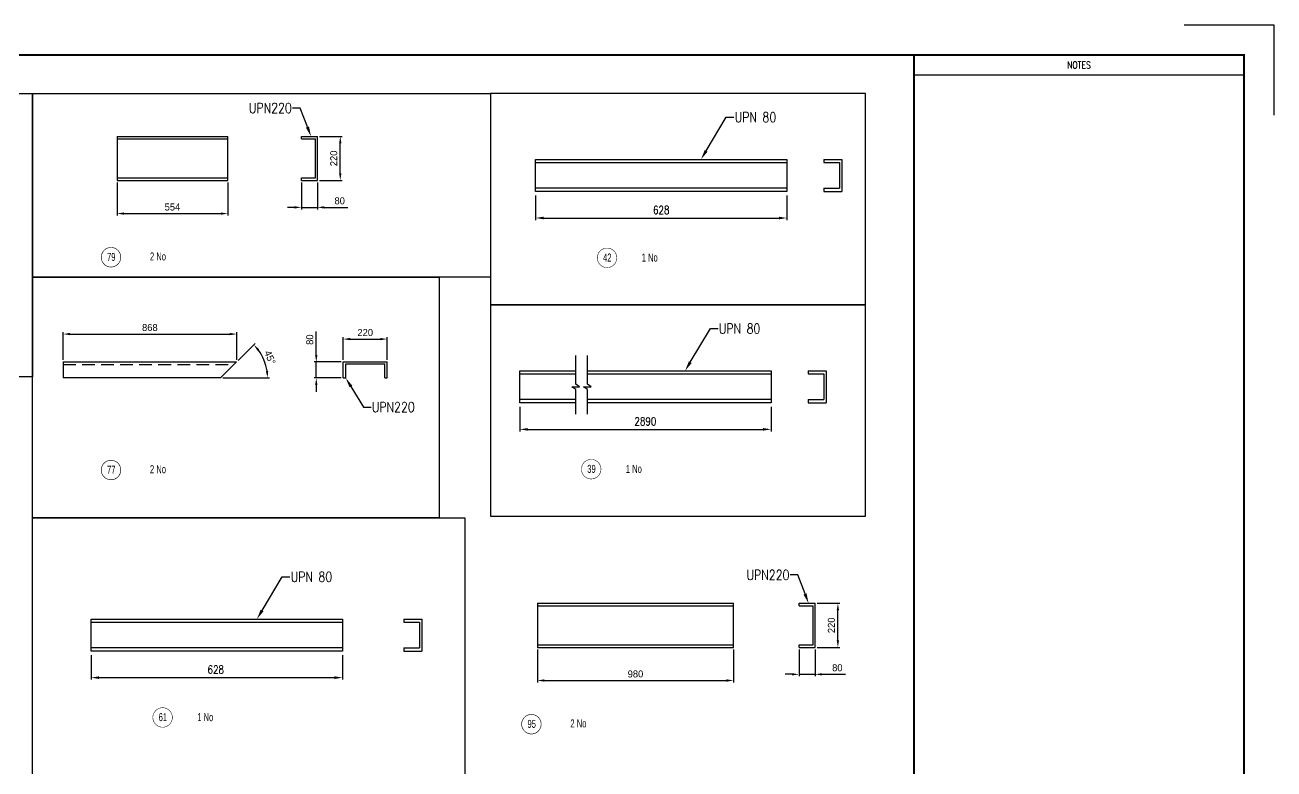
# Model space of a CAD drawing. Header units: millimetres. Extents: x 0 to 16187, y -20471 to 6290.
# Drawn here: x 565 to 1189, y 469 to 841 of the extents above; entities that cross this region are included whole.
import ezdxf
from ezdxf import colors
from ezdxf.entities.mleader import LeaderData, LeaderLine
from ezdxf.enums import TextEntityAlignment as Align
from ezdxf.math import Vec2, Vec3

# ---------------------------------------------------------------- set-up
doc = ezdxf.new("R2010")
doc.units = ezdxf.units.MM
doc.header["$PDSIZE"] = -1
doc.linetypes.add('HIDDEN', pattern=[9.525, 6.35, -3.175])
doc.layers.add('BORDER1', color=3, linetype='Continuous')
doc.layers.add('BORDER2', color=7, linetype='Continuous')
doc.styles.add('ROMANC', font='ROMANC', dxfattribs={"height": 5})
doc.styles.add('ROMANS', font='ROMANS.shx', dxfattribs={"width": 0.8})
doc.styles.add('ROMANT', font='ROMANT', dxfattribs={"height": 4})
doc.styles.add('SLDTEXTSTYLE2', font='TXT', dxfattribs={"width": 0.686449})
doc.dimstyles.new('AM_ISO', dxfattribs={"dimtxt": 3.5, "dimasz": 3.5, "dimexe": 1, "dimexo": 1, "dimgap": 1.5, "dimtad": 1, "dimdsep": 46, "dimtxsty": 'Standard', "dimcen": 0, "dimclrd": 1, "dimclre": 1, "dimclrt": 1, "dimadec": 0, "dimazin": 2, "dimtp": 0.1, "dimtm": 0.1, "dimtfac": 0.71, "dimtdec": 3, "dimtmove": 0, "dimatfit": 3, "dimfxl": 1, "dimlwd": -1, "dimlwe": -1, "dimarcsym": 1})
doc.dimstyles.new('ISO-25', dxfattribs={"dimtxt": 2.5, "dimasz": 2.5, "dimexe": 1.25, "dimexo": 0.625, "dimtad": 1, "dimtxsty": 'Standard', "dimcen": 2.5, "dimadec": 0, "dimazin": 0, "dimtfac": 1, "dimtmove": 0, "dimatfit": 3, "dimfxl": 1, "dimarcsym": 0})

# ---------------------------------------------------------------- blocks, each defined once
blk = doc.blocks.new('*U609')
at = {"layer": 'BORDER1', "color": 154, "true_color": 0x1859a9, "const_width": 1}
blk.add_lwpolyline([(1.81, 811), (1144, 811), (1144, 0), (0, 0), (0, 811)], close=True, dxfattribs=at)
blk.add_lwpolyline([(979, 0), (979, 811)], dxfattribs=at)
at = {"layer": 'BORDER2'}
for points in [[(1159, 781), (1159, 826), (1114, 826)], [(1144, 801), (979, 801)]]:
    blk.add_lwpolyline(points, dxfattribs=at)
at = {"layer": 'BORDER2', "style": 'ROMANC', "width": 0.8}
blk.add_text('NOTES', height=3.5, dxfattribs=at).set_placement((1061.5, 806), align=Align.MIDDLE_CENTER)
at = {"layer": 'BORDER2', "flags": 8}
for tag, height, style, p in [('REV-A', 3.24, 'ROMANS', (986.93, 140.25)), ('RE-A', 8.06, 'ROMANT', (1084.63, 7.17))]:
    blk.add_attdef(tag, text='', height=height, dxfattribs=dict(at, style=style)).set_placement(p, align=Align.CENTER)
at = {"layer": 'BORDER2', "style": 'ROMANS', "width": 3.830216}
blk.add_attdef('DATE-A', text='', height=3.24, dxfattribs=at).set_placement((995.51, 140.25), (1008.51, 140.25), align=Align.FIT)
at = {"layer": 'BORDER2'}
for tag, height, style, p in [('DRN-A', 3.24, 'ROMANS', (1018.38, 140.25)), ('CHD-A', 3.24, 'ROMANS', (1032.35, 140.25)), ('APD-A', 3.24, 'ROMANS', (1046.64, 140.25)), ('CONS_CONT_VEND', 4.2, 'ROMANC', (1061.39, 72.83))]:
    blk.add_attdef(tag, text='', height=height, dxfattribs=dict(at, style=style)).set_placement(p, align=Align.CENTER)
at = {"layer": 'BORDER2', "style": 'ROMANS', "width": 0.8}
for tag, p, height in [('1:X', (997.23, 122.55), 3.5), ('LOC', (1042.74, 122.55), 3.5), ('PROJ_NO', (1118.64, 122.55), 3.5), ('CONS_DRG_NO', (1011, 63), 3)]:
    blk.add_attdef(tag, p, '', height=height, dxfattribs=at)
at = {"layer": 'BORDER2', "lineweight": 30, "width": 0.8, "flags": 104}
blk.add_attdef('COMMENTS-A', text='', height=2.2, dxfattribs=at).set_placement((1055.21, 142.07), align=Align.MIDDLE_LEFT)
at = {"layer": 'BORDER2', "style": 'ROMANS', "width": 0.8}
for tag, p in [('PROJECT_TITLE_1', (1061.07, 55.35)), ('PROJECT_TITLE_2', (1061.07, 49.3))]:
    blk.add_attdef(tag, text='', height=3.5, dxfattribs=at).set_placement(p, align=Align.MIDDLE)
at = {"layer": 'BORDER2', "style": 'ROMANT', "width": 0.8}
for tag, p in [('DRG_TITLE_1', (1061.07, 36.31)), ('DRG_TITLE_2', (1061.07, 28.31)), ('DRG_TITLE_3', (1061.07, 20.31))]:
    blk.add_attdef(tag, text='', height=5, dxfattribs=at).set_placement(p, align=Align.CENTER)
at = {"layer": 'BORDER2', "style": 'ROMANT'}
for tag, p in [('AR', (995, 7.17)), ('PA', (1011.74, 7.17)), ('DC', (1028.45, 7.17)), ('TS', (1120.84, 7.17))]:
    blk.add_attdef(tag, p, '', height=8.06, dxfattribs=at)
for tag, p in [('SRNO', (1074.7, 7.17)), ('SH', (1115.8, 7.18))]:
    blk.add_attdef(tag, text='', height=8.06, dxfattribs=at).set_placement(p, align=Align.RIGHT)
at = {"layer": 'BORDER2', "style": 'ROMANS', "flags": 2}
blk.add_attdef('TB_VERSION', text='', height=2, dxfattribs=at).set_placement((1, -1), align=Align.TOP_LEFT)
blk = doc.blocks.new('*D5285')
at = {"color": 1, "linetype": 'ByBlock'}
for p, q in [((610.63, 762.38), (610.63, 745.82)), ((666.03, 762.38), (666.03, 745.82)), ((614.13, 746.82), (662.53, 746.82))]:
    blk.add_line(p, q, dxfattribs=at)
at = {"color": 1}
for points in [[(614.13, 747.4), (614.13, 746.24), (610.63, 746.82)], [(662.53, 746.24), (662.53, 747.4), (666.03, 746.82)]]:
    blk.add_solid(points, dxfattribs=at)
at = {"layer": 'Defpoints', "color": 0}
for p in [(610.63, 763.38), (666.03, 763.38), (666.03, 746.82)]:
    blk.add_point(p, dxfattribs=at)
at = {"color": 1, "insert": (638.33, 750.07), "char_height": 3.5, "attachment_point": 5}
blk.add_mtext('554', dxfattribs=at)
blk = doc.blocks.new('*D5286')
at = {"color": 1, "linetype": 'ByBlock'}
for p, q in [((711.81, 785.38), (723.22, 785.38)), ((722.22, 766.88), (722.22, 781.88)), ((711.81, 763.38), (723.22, 763.38))]:
    blk.add_line(p, q, dxfattribs=at)
at = {"color": 1}
for points in [[(722.81, 781.88), (721.64, 781.88), (722.22, 785.38)], [(721.64, 766.88), (722.81, 766.88), (722.22, 763.38)]]:
    blk.add_solid(points, dxfattribs=at)
at = {"layer": 'Defpoints', "color": 0}
for p in [(710.81, 785.38), (722.22, 785.38), (710.81, 763.38)]:
    blk.add_point(p, dxfattribs=at)
at = {"color": 1, "insert": (718.97, 774.38), "char_height": 3.5, "attachment_point": 5, "rotation": 90}
blk.add_mtext('220', dxfattribs=at)
blk = doc.blocks.new('*D5287')
at = {"color": 1, "linetype": 'ByBlock'}
for p, q in [((702.81, 762.38), (702.81, 748.91)), ((710.81, 762.38), (710.81, 748.91)), ((699.31, 749.91), (695.81, 749.91)), ((702.81, 749.91), (710.81, 749.91)), ((714.31, 749.91), (726.06, 749.91))]:
    blk.add_line(p, q, dxfattribs=at)
at = {"color": 1}
for points in [[(699.31, 749.32), (699.31, 750.49), (702.81, 749.91)], [(714.31, 750.49), (714.31, 749.32), (710.81, 749.91)]]:
    blk.add_solid(points, dxfattribs=at)
at = {"layer": 'Defpoints', "color": 0}
for p in [(702.81, 763.38), (710.81, 763.38), (710.81, 749.91)]:
    blk.add_point(p, dxfattribs=at)
at = {"color": 1, "insert": (721.93, 753.16), "char_height": 3.5, "attachment_point": 5}
blk.add_mtext('80', dxfattribs=at)
blk = doc.blocks.new('*D5288')
at = {"color": 1, "linetype": 'ByBlock'}
for p, q in [((583.63, 673.72), (583.63, 687.62)), ((670.43, 673.72), (670.43, 687.62)), ((587.13, 686.62), (666.93, 686.62))]:
    blk.add_line(p, q, dxfattribs=at)
at = {"color": 1}
for points in [[(587.13, 687.21), (587.13, 686.04), (583.63, 686.62)], [(666.93, 686.04), (666.93, 687.21), (670.43, 686.62)]]:
    blk.add_solid(points, dxfattribs=at)
at = {"layer": 'Defpoints', "color": 0}
for p in [(670.43, 686.62), (583.63, 672.72), (670.43, 672.72)]:
    blk.add_point(p, dxfattribs=at)
at = {"color": 1, "insert": (627.03, 689.87), "char_height": 3.5, "attachment_point": 5}
blk.add_mtext('868', dxfattribs=at)
blk = doc.blocks.new('*D5289')
at = {"color": 1, "linetype": 'ByBlock'}
for p, q in [((723.7, 673.72), (723.7, 685.13)), ((727.2, 684.13), (742.2, 684.13)), ((745.7, 673.72), (745.7, 685.13))]:
    blk.add_line(p, q, dxfattribs=at)
at = {"color": 1}
for points in [[(727.2, 684.71), (727.2, 683.55), (723.7, 684.13)], [(742.2, 683.55), (742.2, 684.71), (745.7, 684.13)]]:
    blk.add_solid(points, dxfattribs=at)
at = {"layer": 'Defpoints', "color": 0}
for p in [(745.7, 684.13), (723.7, 672.72), (745.7, 672.72)]:
    blk.add_point(p, dxfattribs=at)
at = {"color": 1, "insert": (734.7, 687.38), "char_height": 3.5, "attachment_point": 5}
blk.add_mtext('220', dxfattribs=at)
blk = doc.blocks.new('*D5290')
at = {"color": 1, "linetype": 'ByBlock'}
for p, q in [((710.23, 676.22), (710.23, 687.97)), ((722.7, 672.72), (709.23, 672.72)), ((710.23, 664.72), (710.23, 672.72)), ((722.7, 664.72), (709.23, 664.72)), ((710.23, 661.22), (710.23, 657.72))]:
    blk.add_line(p, q, dxfattribs=at)
at = {"color": 1}
for points in [[(709.64, 676.22), (710.81, 676.22), (710.23, 672.72)], [(710.81, 661.22), (709.64, 661.22), (710.23, 664.72)]]:
    blk.add_solid(points, dxfattribs=at)
at = {"layer": 'Defpoints', "color": 0}
for p in [(710.23, 672.72), (723.7, 672.72), (723.7, 664.72)]:
    blk.add_point(p, dxfattribs=at)
at = {"color": 1, "insert": (706.98, 683.84), "char_height": 3.5, "attachment_point": 5, "rotation": 90}
blk.add_mtext('80', dxfattribs=at)
blk = doc.blocks.new('*D5291')
at = {"color": 0, "lineweight": -2}
for p, q in [((597.69, 526.28), (597.69, 514.03)), ((723.29, 526.28), (723.29, 514.03)), ((601.69, 515.03), (719.29, 515.03))]:
    blk.add_line(p, q, dxfattribs=at)
at = {"color": 0}
for points in [[(601.69, 515.7), (601.69, 514.36), (597.69, 515.03)], [(719.29, 514.36), (719.29, 515.7), (723.29, 515.03)]]:
    blk.add_solid(points, dxfattribs=at)
at = {"layer": 'Defpoints', "color": 0}
for p in [(597.69, 528.28), (723.29, 528.28), (723.29, 515.03)]:
    blk.add_point(p, dxfattribs=at)
at = {"color": 0, "insert": (659.99, 519.03), "char_height": 4, "attachment_point": 5, "style": 'ROMANS'}
blk.add_mtext('628', dxfattribs=at)
blk = doc.blocks.new('*D5296')
at = {"color": 0, "lineweight": -2}
for p, q in [((819.86, 755.85), (819.86, 743.6)), ((945.46, 755.85), (945.46, 743.6)), ((823.86, 744.6), (941.46, 744.6))]:
    blk.add_line(p, q, dxfattribs=at)
at = {"color": 0}
for points in [[(823.86, 745.26), (823.86, 743.93), (819.86, 744.6)], [(941.46, 743.93), (941.46, 745.26), (945.46, 744.6)]]:
    blk.add_solid(points, dxfattribs=at)
at = {"layer": 'Defpoints', "color": 0}
for p in [(819.86, 757.85), (945.46, 757.85), (945.46, 744.6)]:
    blk.add_point(p, dxfattribs=at)
at = {"color": 0, "insert": (882.66, 748.6), "char_height": 4, "attachment_point": 5, "style": 'ROMANS'}
blk.add_mtext('628', dxfattribs=at)
blk = doc.blocks.new('*D5303')
at = {"color": 0, "lineweight": -2}
for p, q in [((811.95, 650.28), (811.95, 638.03)), ((937.55, 650.28), (937.55, 638.03)), ((815.95, 639.03), (933.55, 639.03))]:
    blk.add_line(p, q, dxfattribs=at)
at = {"color": 0}
for points in [[(815.95, 639.7), (815.95, 638.37), (811.95, 639.03)], [(933.55, 638.37), (933.55, 639.7), (937.55, 639.03)]]:
    blk.add_solid(points, dxfattribs=at)
at = {"layer": 'Defpoints', "color": 0}
for p in [(811.95, 652.28), (937.55, 652.28), (937.55, 639.03)]:
    blk.add_point(p, dxfattribs=at)
at = {"color": 0, "insert": (874.75, 643.03), "char_height": 4, "attachment_point": 5, "style": 'ROMANS'}
blk.add_mtext('2890', dxfattribs=at)
blk = doc.blocks.new('*D5304')
at = {"color": 1, "linetype": 'ByBlock'}
for p, q in [((820.79, 529.16), (820.79, 512.6)), ((918.79, 529.16), (918.79, 512.6)), ((824.29, 513.6), (915.29, 513.6))]:
    blk.add_line(p, q, dxfattribs=at)
at = {"color": 1}
for points in [[(824.29, 514.18), (824.29, 513.01), (820.79, 513.6)], [(915.29, 513.01), (915.29, 514.18), (918.79, 513.6)]]:
    blk.add_solid(points, dxfattribs=at)
at = {"layer": 'Defpoints', "color": 0}
for p in [(820.79, 530.16), (918.79, 530.16), (918.79, 513.6)]:
    blk.add_point(p, dxfattribs=at)
at = {"color": 1, "insert": (869.79, 516.85), "char_height": 3.5, "attachment_point": 5}
blk.add_mtext('980', dxfattribs=at)
blk = doc.blocks.new('*D5305')
at = {"color": 1, "linetype": 'ByBlock'}
for p, q in [((960.57, 552.16), (971.98, 552.16)), ((970.98, 533.66), (970.98, 548.66)), ((960.57, 530.16), (971.98, 530.16))]:
    blk.add_line(p, q, dxfattribs=at)
at = {"color": 1}
for points in [[(971.56, 548.66), (970.4, 548.66), (970.98, 552.16)], [(970.4, 533.66), (971.56, 533.66), (970.98, 530.16)]]:
    blk.add_solid(points, dxfattribs=at)
at = {"layer": 'Defpoints', "color": 0}
for p in [(959.57, 552.16), (970.98, 552.16), (959.57, 530.16)]:
    blk.add_point(p, dxfattribs=at)
at = {"color": 1, "insert": (967.73, 541.16), "char_height": 3.5, "attachment_point": 5, "rotation": 90}
blk.add_mtext('220', dxfattribs=at)
blk = doc.blocks.new('*D5306')
at = {"color": 1, "linetype": 'ByBlock'}
for p, q in [((951.57, 529.16), (951.57, 515.68)), ((959.57, 529.16), (959.57, 515.68)), ((948.07, 516.68), (944.57, 516.68)), ((951.57, 516.68), (959.57, 516.68)), ((963.07, 516.68), (974.82, 516.68))]:
    blk.add_line(p, q, dxfattribs=at)
at = {"color": 1}
for points in [[(948.07, 516.1), (948.07, 517.26), (951.57, 516.68)], [(963.07, 517.26), (963.07, 516.1), (959.57, 516.68)]]:
    blk.add_solid(points, dxfattribs=at)
at = {"layer": 'Defpoints', "color": 0}
for p in [(951.57, 530.16), (959.57, 530.16), (959.57, 516.68)]:
    blk.add_point(p, dxfattribs=at)
at = {"color": 1, "insert": (970.69, 519.93), "char_height": 3.5, "attachment_point": 5}
blk.add_mtext('80', dxfattribs=at)
blk = doc.blocks.new('*D5551')
at = {"color": 1, "linetype": 'ByBlock'}
for p, q in [((671.13, 673.42), (679.71, 682)), ((663.43, 664.72), (686.87, 664.72))]:
    blk.add_line(p, q, dxfattribs=at)
blk.add_arc((662.43, 664.72), 23.44, 8.56169, 36.43831, dxfattribs=at)
at = {"color": 1}
for points in [[(681.73, 679.02), (680.84, 678.26), (679, 681.29)], [(685.03, 668.16), (686.19, 668.25), (685.87, 664.72)]]:
    blk.add_solid(points, dxfattribs=at)
at = {"layer": 'Defpoints', "color": 0}
for p in [(670.43, 672.72), (685.07, 670.78), (583.63, 664.72), (662.43, 664.72), (662.43, 664.72)]:
    blk.add_point(p, dxfattribs=at)
at = {"color": 1, "insert": (687.09, 674.93), "char_height": 3.5, "attachment_point": 5, "rotation": 292.5}
blk.add_mtext('45%%d', dxfattribs=at)

msp = doc.modelspace()

# ---------------------------------------------------------------- linework, layer by layer
for p, q in [((610.6345, 785.38209), (610.6345, 763.38209)), ((610.6345, 785.38209), (666.0345, 785.38209)), ((610.6345, 784.13209), (666.0345, 784.13209)), ((666.0345, 763.38209), (666.0345, 785.38209)), ((702.80905, 785.38209), (710.80905, 785.38209)), ((702.80905, 784.13209), (702.80905, 785.38209)), ((702.80905, 784.13209), (709.90905, 784.13209)), ((709.90905, 764.63209), (709.90905, 784.13209)), ((710.80905, 763.38209), (710.80905, 785.38209)), ((819.86486, 772.24641), (945.46486, 772.24641)), ((964.03252, 773.84641), (973.03252, 773.84641)), ((964.03252, 773.84641), (964.03252, 772.24641)), ((964.03252, 772.24641), (971.83252, 772.24641)), ((971.83252, 772.24641), (971.83252, 759.44641)), ((973.03252, 773.84641), (973.03252, 757.84641)), ((610.6345, 764.63209), (666.0345, 764.63209)), ((610.6345, 763.38209), (666.0345, 763.38209)), ((702.80905, 763.38209), (702.80905, 764.63209)), ((702.80905, 764.63209), (709.90905, 764.63209)), ((702.80905, 763.38209), (710.80905, 763.38209)), ((945.46486, 759.44641), (819.86486, 759.44641)), ((964.03252, 759.44641), (971.83252, 759.44641)), ((964.03252, 759.44641), (964.03252, 757.84641)), ((964.03252, 757.84641), (973.03252, 757.84641)), ((839.94887, 661.53271), (839.94887, 675.96463)), ((845.80947, 661.53271), (845.80947, 675.96463)), ((583.62614, 672.71568), (583.62614, 664.71568)), ((583.62614, 672.71568), (670.42614, 672.71568)), ((670.42614, 672.71568), (662.42614, 664.71568)), ((723.70264, 664.71568), (723.70264, 672.71568)), ((723.70264, 672.71568), (745.70264, 672.71568)), ((724.95264, 671.81568), (744.45264, 671.81568)), ((724.95264, 664.71568), (724.95264, 671.81568)), ((744.45264, 664.71568), (744.45264, 671.81568)), ((745.70264, 664.71568), (745.70264, 672.71568)), ((956.11343, 668.28472), (965.11343, 668.28472)), ((956.11343, 668.28472), (956.11343, 666.68472)), ((965.11343, 668.28472), (965.11343, 652.28472)), ((662.42614, 664.71568), (583.62614, 664.71568)), ((723.70264, 664.71568), (724.95264, 664.71568)), ((744.45264, 664.71568), (745.70264, 664.71568)), ((811.94577, 666.68472), (839.94887, 666.68472)), ((845.80947, 666.68472), (937.54577, 666.68472)), ((956.11343, 666.68472), (963.91343, 666.68472)), ((963.91343, 666.68472), (963.91343, 653.88472)), ((839.94887, 658.96424), (837.98134, 660.27823)), ((837.98134, 660.27823), (841.81682, 660.27823)), ((841.81682, 660.27823), (839.94887, 661.53271)), ((839.94887, 646.66165), (839.94887, 658.96424)), ((845.80947, 658.96424), (843.84194, 660.27823)), ((843.84194, 660.27823), (847.67741, 660.27823)), ((847.67741, 660.27823), (845.80947, 661.53271)), ((845.80947, 646.66165), (845.80947, 658.96424)), ((839.94887, 653.88472), (811.94577, 653.88472)), ((937.54577, 653.88472), (845.80947, 653.88472)), ((956.11343, 653.88472), (963.91343, 653.88472)), ((956.11343, 653.88472), (956.11343, 652.28472)), ((956.11343, 652.28472), (965.11343, 652.28472)), ((820.79143, 552.15777), (820.79143, 530.15777)), ((820.79143, 552.15777), (918.79143, 552.15777)), ((820.79143, 550.90777), (918.79143, 550.90777)), ((918.79143, 530.15777), (918.79143, 552.15777)), ((951.56598, 552.15777), (959.56598, 552.15777)), ((951.56598, 550.90777), (951.56598, 552.15777)), ((951.56598, 550.90777), (958.66598, 550.90777)), ((958.66598, 531.40777), (958.66598, 550.90777)), ((959.56598, 530.15777), (959.56598, 552.15777)), ((754.00975, 544.28048), (763.00975, 544.28048)), ((754.00975, 544.28048), (754.00975, 542.68048)), ((763.00975, 544.28048), (763.00975, 528.28048)), ((597.69148, 542.68048), (723.29148, 542.68048)), ((754.00975, 542.68048), (761.80975, 542.68048)), ((761.80975, 542.68048), (761.80975, 529.88048)), ((820.79143, 531.40777), (918.79143, 531.40777)), ((951.56598, 530.15777), (951.56598, 531.40777)), ((951.56598, 531.40777), (958.66598, 531.40777)), ((723.29148, 529.88048), (597.69148, 529.88048)), ((754.00975, 529.88048), (761.80975, 529.88048)), ((754.00975, 529.88048), (754.00975, 528.28048)), ((754.00975, 528.28048), (763.00975, 528.28048)), ((820.79143, 530.15777), (918.79143, 530.15777)), ((951.56598, 530.15777), (959.56598, 530.15777))]:
    msp.add_line(p, q)
at = {"color": 2, "linetype": 'HIDDEN'}
msp.add_line((583.62614, 671.46568), (669.17614, 671.46568), dxfattribs=at)
for points in [[(322.00994, 806.84421), (568.31836, 806.84421), (568.31836, 665.23832), (322.00994, 665.23832)], [(568.31836, 806.84421), (797.24223, 806.84421), (797.24223, 715.01494), (568.31836, 715.01494)], [(984.80312, 806.84421), (797.24223, 806.84421), (797.24223, 701.28252), (984.80312, 701.28252)], [(819.86486, 773.84641), (945.46486, 773.84641), (945.46486, 757.84641), (819.86486, 757.84641)], [(568.31836, 715.01494), (771.7159, 715.01494), (771.7159, 594.86449), (568.31836, 594.86449)], [(984.80312, 701.28252), (797.24223, 701.28252), (797.24223, 595.72083), (984.80312, 595.72083)], [(568.31836, 594.86449), (784.41614, 594.86449), (784.41614, 451.47995), (568.31836, 451.47995)], [(597.69148, 544.28048), (723.29148, 544.28048), (723.29148, 528.28048), (597.69148, 528.28048)]]:
    msp.add_lwpolyline(points, close=True)
at = {"color": 2}
for points in [[(612.48851, 725.00152, 0.3125, 0.3125, 1), (602.73851, 725.00152, 0.3125, 0.3125, 1)], [(860.45747, 724.69947, 0.25, 0.25, 1), (850.70747, 724.69947, 0.25, 0.25, 1)], [(612.48851, 618.73146, 0.3125, 0.3125, 1), (602.73851, 618.73146, 0.3125, 0.3125, 1)], [(852.53838, 619.13778, 0.25, 0.25, 1), (842.78838, 619.13778, 0.25, 0.25, 1)], [(638.28409, 495.13354, 0.25, 0.25, 1), (628.53409, 495.13354, 0.25, 0.25, 1)], [(822.64544, 491.7772, 0.3125, 0.3125, 1), (812.89544, 491.7772, 0.3125, 0.3125, 1)]]:
    msp.add_lwpolyline(points, format="xyseb", close=True, dxfattribs=at)
for points in [[(839.94887, 652.28472), (811.94577, 652.28472), (811.94577, 668.28472), (839.94887, 668.28472)], [(845.80947, 668.28472), (937.54577, 668.28472), (937.54577, 652.28472), (845.80947, 652.28472)]]:
    msp.add_lwpolyline(points)

# ---------------------------------------------------------------- block references
at = {"layer": 'BORDER1'}
msp.add_blockref('*U609', (30, 15), dxfattribs=at)

# ---------------------------------------------------------------- texts
at = {"color": 2, "style": 'SLDTEXTSTYLE2', "width": 0.686449}
for s, p in [('79', (607.74669, 725.1559)), ('2 No', (631.09363, 725.39397)), ('42', (855.71565, 724.85384)), ('1 No', (876.90621, 724.85384)), ('77', (607.74669, 618.88584)), ('2 No', (631.09363, 619.1239)), ('39', (847.79656, 619.29215)), ('1 No', (868.98712, 619.29215)), ('61', (633.54227, 495.28792)), ('1 No', (654.73283, 495.28792)), ('95', (817.90362, 491.93158)), ('2 No', (841.25056, 492.16965))]:
    msp.add_text(s, height=4, dxfattribs=at).set_placement(p, align=Align.MIDDLE_CENTER)

# ---------------------------------------------------------------- dimensions: what is measured, and where the dimension line sits
for base, p1, p2, angle, override, picture, middle in [((722.22341, 785.38209), (710.80905, 763.38209), (710.80905, 785.38209), 90, {"dimlfac": 10}, '*D5286', (718.97341, 774.38209)), ((710.22588, 672.71568), (723.70264, 664.71568), (723.70264, 672.71568), 90, {"dimtxt": 3.5, "dimlfac": 10}, '*D5290', (706.97588, 683.84068)), ((745.70264, 684.13004), (723.70264, 672.71568), (745.70264, 672.71568), 0, {"dimlfac": 10}, '*D5289', (734.70264, 687.38004)), ((970.98033, 552.15777), (959.56598, 530.15777), (959.56598, 552.15777), 90, {"dimlfac": 10}, '*D5305', (967.73033, 541.15777))]:
    dim = msp.add_linear_dim(base=base, p1=p1, p2=p2, angle=angle, dimstyle='AM_ISO', override=override)
    dim.commit()
    dim.dimension.update_dxf_attribs({"geometry": picture, "text_midpoint": middle})
for base, p1, p2, picture, middle in [((666.0345, 746.82094), (610.6345, 763.38209), (666.0345, 763.38209), '*D5285', (638.3345, 750.07094)), ((710.80905, 749.90532), (702.80905, 763.38209), (710.80905, 763.38209), '*D5287', (721.93405, 753.15532)), ((959.56598, 516.681), (951.56598, 530.15777), (959.56598, 530.15777), '*D5306', (970.69098, 519.931))]:
    dim = msp.add_linear_dim(base=base, p1=p1, p2=p2, dimstyle='AM_ISO', override={"dimtxt": 3.5, "dimlfac": 10})
    dim.commit()
    dim.dimension.update_dxf_attribs({"geometry": picture, "text_midpoint": middle})
at = {"color": 1}
for base, p1, p2, picture, middle in [((945.46486, 744.59627), (819.86486, 757.84641), (945.46486, 757.84641), '*D5296', (882.66486, 744.59627)), ((723.29148, 515.03034), (597.69148, 528.28048), (723.29148, 528.28048), '*D5291', (659.99148, 515.03034))]:
    dim = msp.add_linear_dim(base=base, p1=p1, p2=p2, dimstyle='ISO-25', override={"dimtxt": 4, "dimasz": 4, "dimexe": 1, "dimexo": 2, "dimgap": 2, "dimlfac": 5, "dimtxsty": 'ROMANS', "dimtix": 1}, dxfattribs=at)
    dim.commit()
    dim.dimension.update_dxf_attribs({"geometry": picture, "text_midpoint": middle, "dimtype": 160})
for base, p1, p2, picture, middle in [((670.42614, 686.624), (583.62614, 672.71568), (670.42614, 672.71568), '*D5288', (627.02614, 686.624)), ((918.79143, 513.59662), (820.79143, 530.15777), (918.79143, 530.15777), '*D5304', (869.79143, 513.59662))]:
    dim = msp.add_linear_dim(base=base, p1=p1, p2=p2, dimstyle='AM_ISO', override={"dimtxt": 3.5, "dimlfac": 10})
    dim.commit()
    dim.dimension.update_dxf_attribs({"geometry": picture, "text_midpoint": middle, "dimtype": 160})
dim = msp.add_angular_dim_2l(base=(685.07149, 670.78348), line1=((662.42614, 664.71568), (583.62614, 664.71568)), line2=((670.42614, 672.71568), (662.42614, 664.71568)), dimstyle='AM_ISO')
dim.commit()
dim.dimension.update_dxf_attribs({"geometry": '*D5551', "text_midpoint": (687.08835, 674.9311)})
dim = msp.add_linear_dim(base=(937.54577, 639.03458), p1=(811.94577, 652.28472), p2=(937.54577, 652.28472), text='2890', dimstyle='ISO-25', override={"dimtxt": 4, "dimasz": 4, "dimexe": 1, "dimexo": 2, "dimgap": 2, "dimlfac": 5, "dimtxsty": 'ROMANS', "dimtix": 1}, dxfattribs=at)
dim.commit()
dim.dimension.update_dxf_attribs({"geometry": '*D5303', "text_midpoint": (874.74577, 639.03458), "dimtype": 160})

# ---------------------------------------------------------------- leaders
ml = msp.add_multileader_mtext('Standard', dxfattribs=at)
ml.set_content('UPN220', color=1, style='ROMANS')
ml.set_leader_properties()
ml.build(insert=Vec2(0, 0))
ml.multileader.update_dxf_attribs({"dogleg_length": 3.84358, "arrow_head_size": 5})
ctx = ml.context
ctx.base_point, ctx.char_height, ctx.arrow_head_size, ctx.landing_gap_size, ctx.plane_origin = Vec3(675.09834, 799.53345), 5, 5, 0.4, Vec3(52268.88661, -26689.85968)
ctx.text_align_type = 2
notes = []
notes.append((ctx, [(0, (1, 1, 0), (702.22191, 799.53345), (-1, 0), 3.84358, [(0, [(707.56144, 785.38209)], 0, [])])]))
ctx.mtext.insert, ctx.mtext.width, ctx.mtext.alignment = Vec3(697.97834, 802.03345), 144.3262905, 3
ml = msp.add_multileader_mtext('Standard', dxfattribs=at)
ml.set_content('UPN 80', color=1, style='ROMANS')
ml.set_leader_properties()
ml.build(insert=Vec2(0, 0))
ml.multileader.update_dxf_attribs({"dogleg_length": 3.84358, "arrow_head_size": 5})
ctx = ml.context
ctx.base_point, ctx.char_height, ctx.arrow_head_size, ctx.landing_gap_size, ctx.plane_origin = Vec3(918.99396, 794.93373), 5, 5, 0.4, Vec3(52250.88607, -26696.39536)
notes.append((ctx, [(0, (1, 1, 0), (915.15038, 794.93373), (1, 0), 3.84358, [(0, [(902.53235, 773.84641)], 0, [])])]))
ctx.mtext.insert, ctx.mtext.width = Vec3(919.39396, 797.43373), 144.3262905
ml = msp.add_multileader_mtext('Standard', dxfattribs=at)
ml.set_content('UPN 80', color=1, style='ROMANS')
ml.set_leader_properties()
ml.build(insert=Vec2(0, 0))
ml.multileader.update_dxf_attribs({"dogleg_length": 3.84358, "arrow_head_size": 5})
ctx = ml.context
ctx.base_point, ctx.char_height, ctx.arrow_head_size, ctx.landing_gap_size, ctx.plane_origin = Vec3(911.07487, 689.37204), 5, 5, 0.4, Vec3(52242.96698, -26801.95705)
notes.append((ctx, [(0, (1, 1, 0), (907.23129, 689.37204), (1, 0), 3.84358, [(0, [(894.61326, 668.28472)], 0, [])])]))
ctx.mtext.insert, ctx.mtext.width = Vec3(911.47487, 691.87204), 144.3262905
ml = msp.add_multileader_mtext('Standard', dxfattribs=at)
ml.set_content('UPN220', color=1, style='ROMANS')
ml.set_leader_properties()
ml.build(insert=Vec2(0, 0))
ml.multileader.update_dxf_attribs({"dogleg_length": 3.84358, "arrow_head_size": 5})
ctx = ml.context
ctx.base_point, ctx.char_height, ctx.arrow_head_size, ctx.landing_gap_size, ctx.plane_origin, ctx.plane_x_axis = Vec3(737.60932, 650.15471), 5, 5, 0.4, Vec3(-50805.49896, -26839.23842), Vec3(-1, 0)
notes.append((ctx, [(0, (1, 1, 0), (733.76574, 650.15471), (1, 0), 3.84358, [(0, [(724.95264, 664.71568)], 0, [])])]))
ctx.mtext.insert, ctx.mtext.width = Vec3(738.00932, 652.65471), 144.3262905
ml = msp.add_multileader_mtext('Standard', dxfattribs=at)
ml.set_content('UPN220', color=1, style='ROMANS')
ml.set_leader_properties()
ml.build(insert=Vec2(0, 0))
ml.multileader.update_dxf_attribs({"dogleg_length": 3.84358, "arrow_head_size": 5})
ctx = ml.context
ctx.base_point, ctx.char_height, ctx.arrow_head_size, ctx.landing_gap_size, ctx.plane_origin = Vec3(923.85526, 566.30913), 5, 5, 0.4, Vec3(52479.04354, -26923.084)
ctx.text_align_type = 2
notes.append((ctx, [(0, (1, 1, 0), (950.97884, 566.30913), (-1, 0), 3.84358, [(0, [(956.31836, 552.15777)], 0, [])])]))
ctx.mtext.insert, ctx.mtext.width, ctx.mtext.alignment = Vec3(946.73526, 568.80913), 144.3262905, 3
ml = msp.add_multileader_mtext('Standard', dxfattribs=at)
ml.set_content('UPN 80', color=1, style='ROMANS')
ml.set_leader_properties()
ml.build(insert=Vec2(0, 0))
ml.multileader.update_dxf_attribs({"dogleg_length": 3.84358, "arrow_head_size": 5})
ctx = ml.context
ctx.base_point, ctx.char_height, ctx.arrow_head_size, ctx.landing_gap_size, ctx.plane_origin = Vec3(697.02058, 565.36781), 5, 5, 0.4, Vec3(52028.71269, -26925.96129)
notes.append((ctx, [(0, (1, 1, 0), (693.177, 565.36781), (1, 0), 3.84358, [(0, [(680.55897, 544.28048)], 0, [])])]))
ctx.mtext.insert, ctx.mtext.width = Vec3(697.42058, 567.86781), 144.3262905
for ctx, leaders in notes:
    for number, flags, end, landing, length, lines in leaders:
        leader = LeaderData()
        leader.index, (leader.has_last_leader_line, leader.has_dogleg_vector, leader.attachment_direction) = number, flags
        leader.last_leader_point, leader.dogleg_vector, leader.dogleg_length = Vec3(end), Vec3(landing), length
        for number, points, colour, breaks in lines:
            line = LeaderLine()
            line.index, line.vertices, line.color, line.breaks = number, Vec3.list(points), colors.encode_raw_color(colour), breaks
            leader.lines.append(line)
        ctx.leaders.append(leader)

doc.saveas('drawing.dxf')
